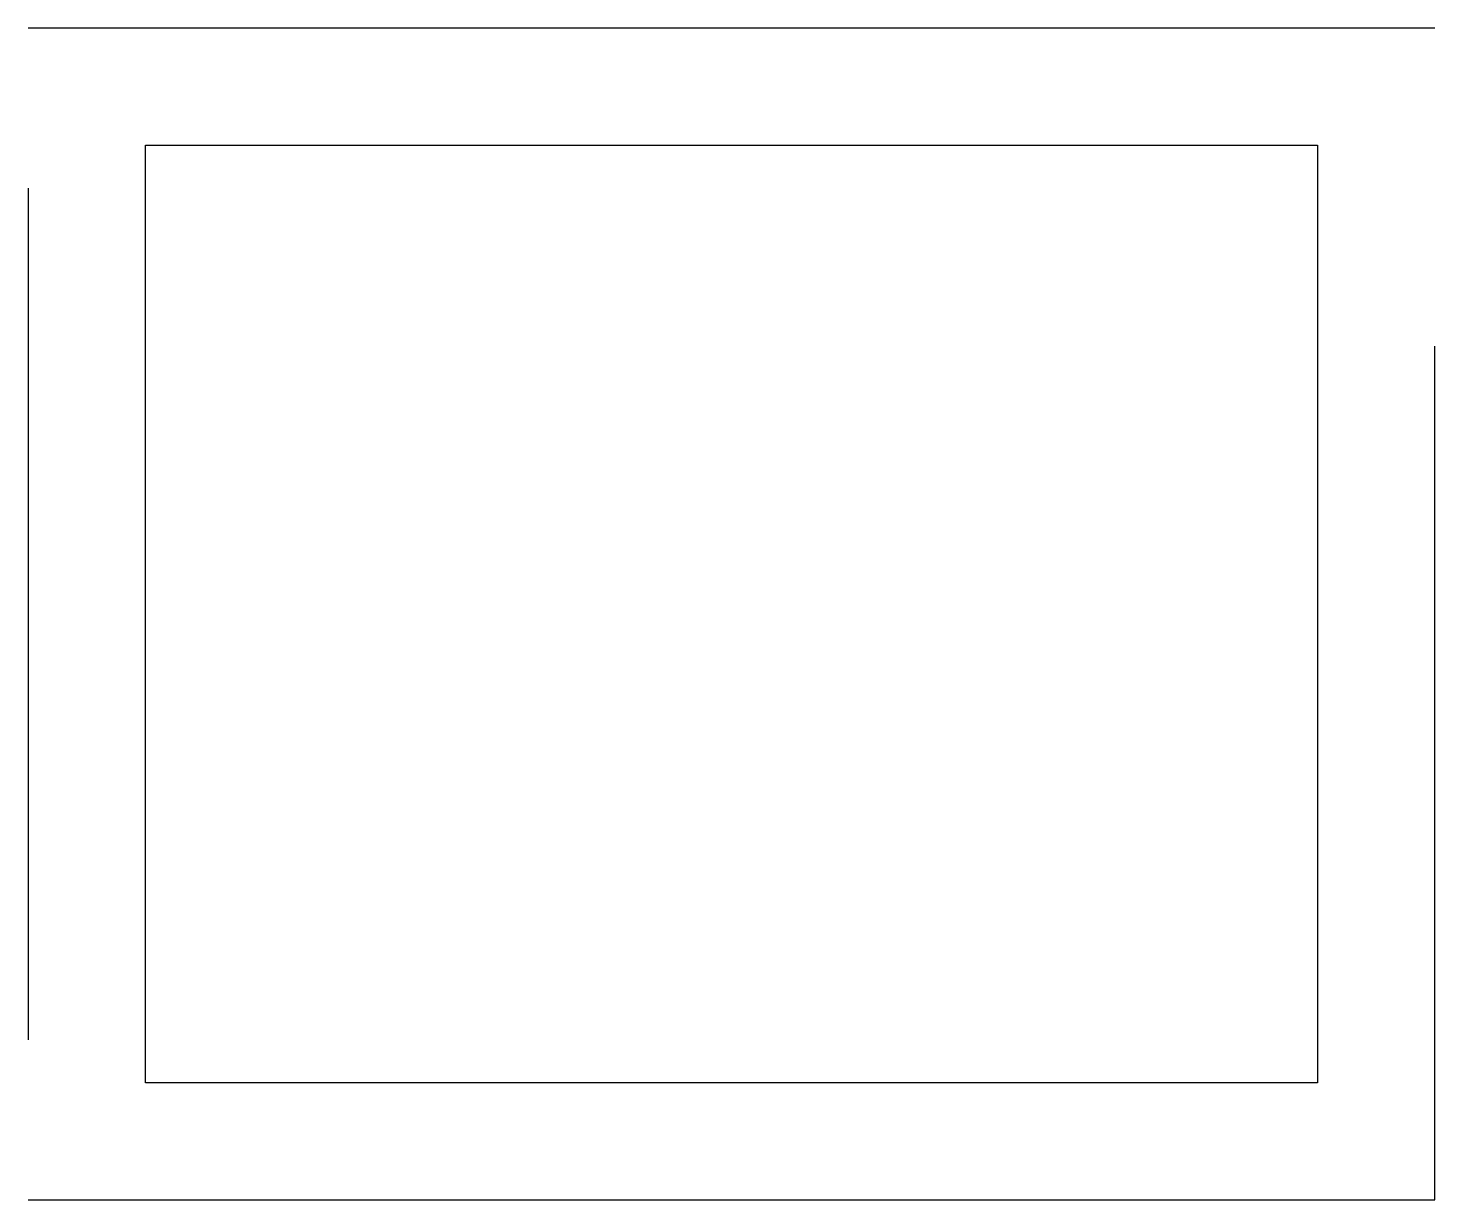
# Model space of a CAD drawing. Header units: millimetres. Extents: x -6 to 6, y -5 to 5.
import ezdxf

# ---------------------------------------------------------------- set-up
doc = ezdxf.new("R2010")
doc.units = ezdxf.units.MM
doc.layers.get('0').update_dxf_attribs({"linetype": 'CONTINUOUS'})

msp = doc.modelspace()

# ---------------------------------------------------------------- linework, layer by layer
for p, q in [((6, 5), (-6, 5)), ((-6, 3.635), (-6, -3.635)), ((6, -5), (6, 2.286)), ((-6, -5), (6, -5))]:
    msp.add_line(p, q)
msp.add_lwpolyline([(5, -4), (-5, -4), (-5, 4), (5, 4)], close=True)

doc.saveas('drawing.dxf')
